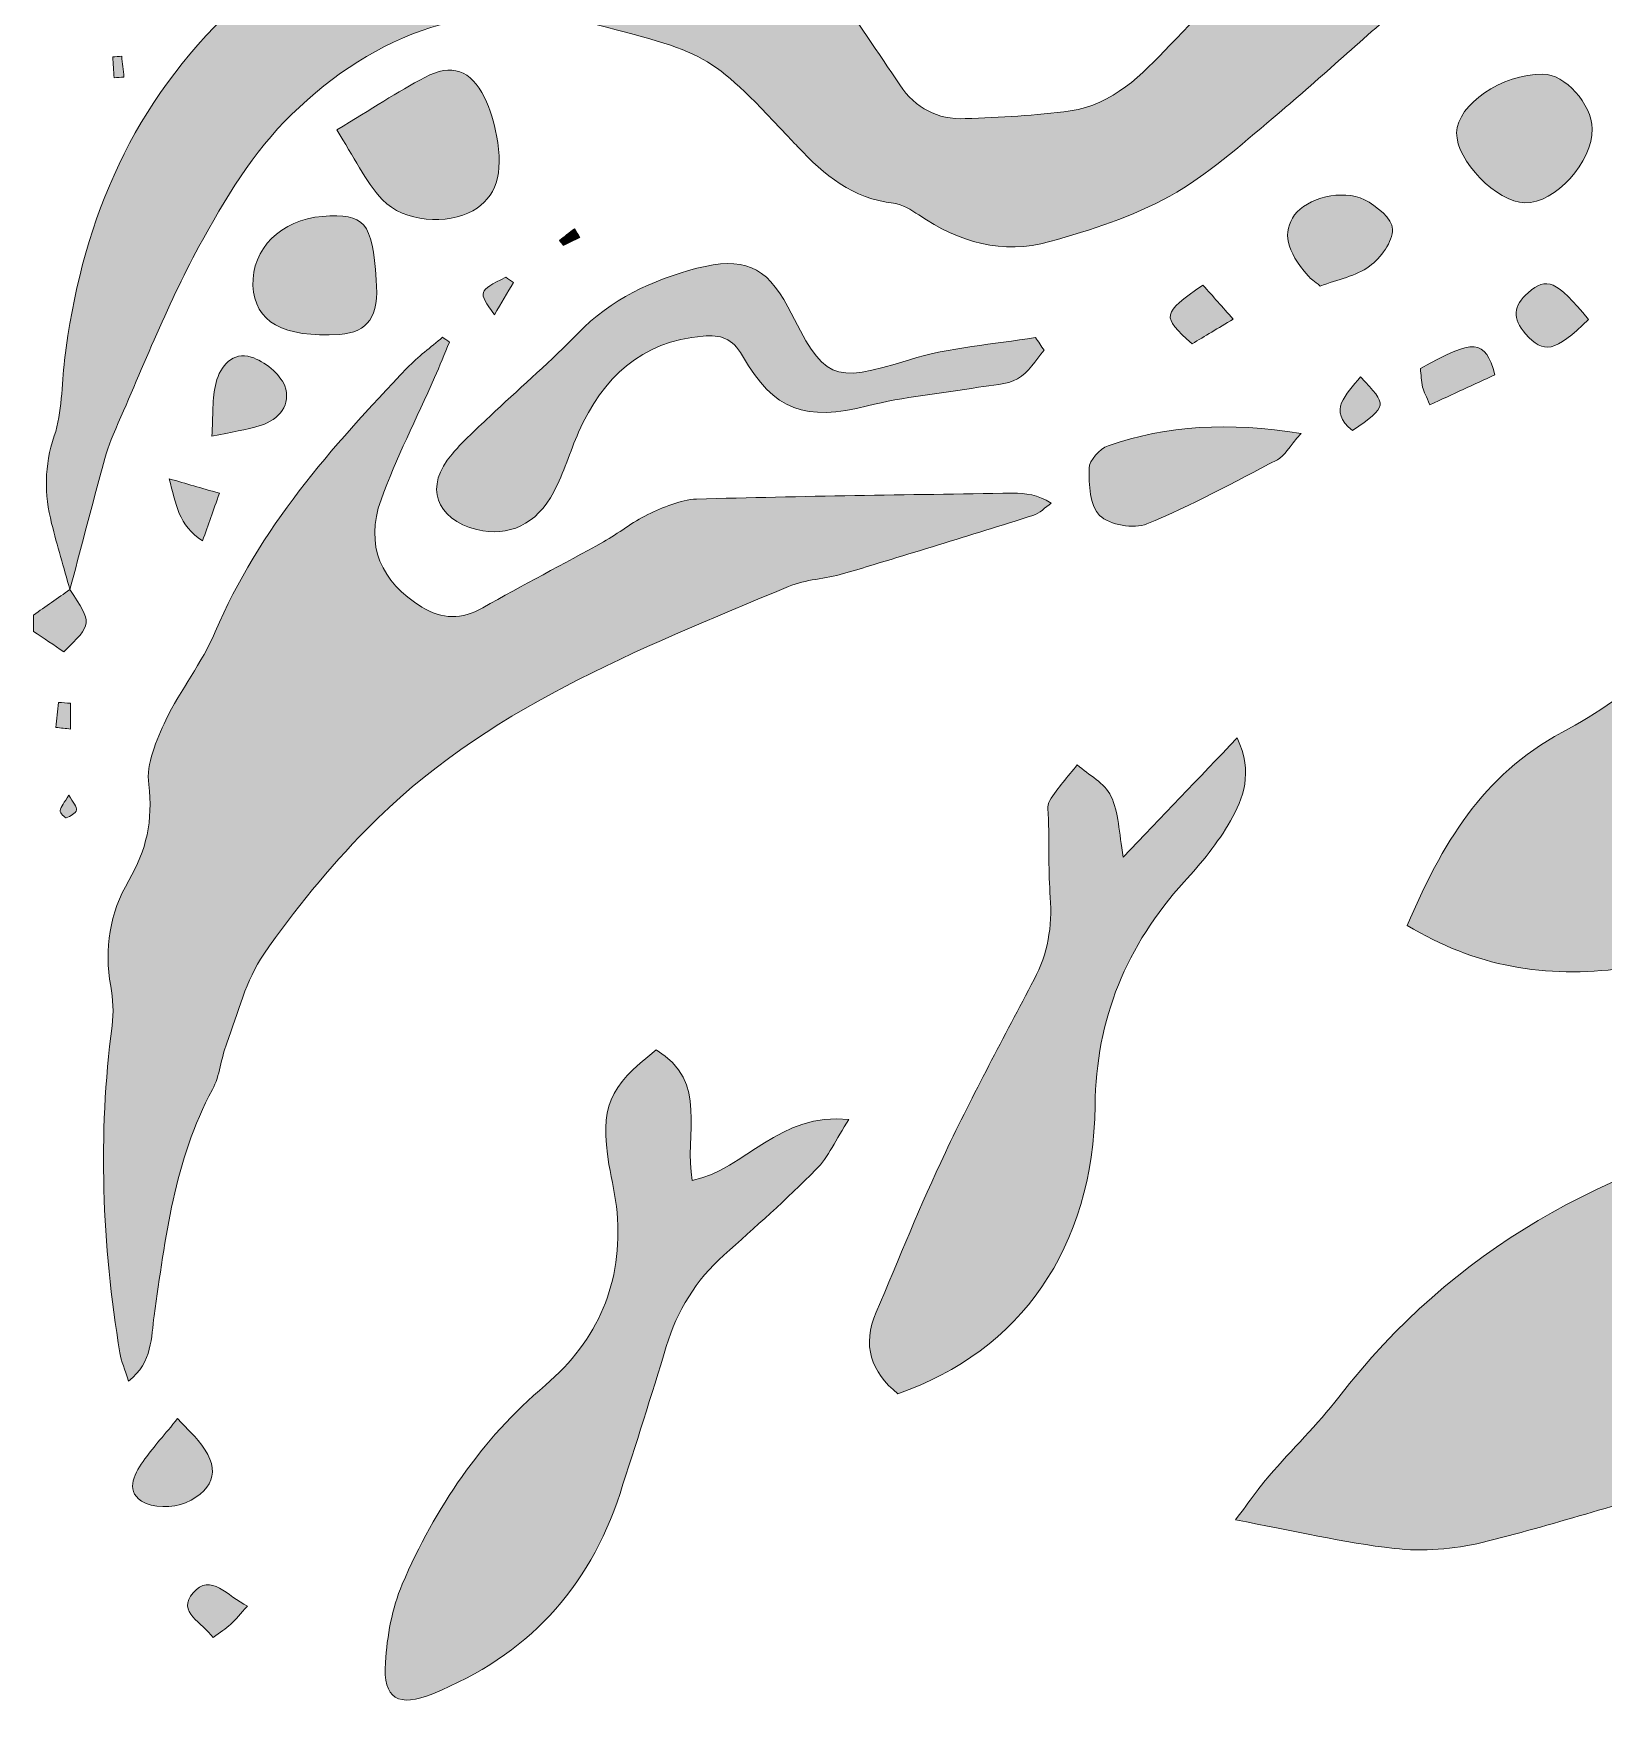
# Model space of a CAD drawing. Header units: centimetres. Extents: x -3.3 to 24.3, y 7.4 to 22.3.
# Drawn here: x -3.299 to -0.027, y 9.611 to 13.099 of the extents above; entities that cross this region are included whole.
import ezdxf

# ---------------------------------------------------------------- set-up
doc = ezdxf.new("R2010")
doc.units = ezdxf.units.CM
doc.header["$MEASUREMENT"] = 0
doc.layers.add('Layer 1', color=7, linetype='Continuous', lineweight=0)

# ---------------------------------------------------------------- blocks, each defined once
blk = doc.blocks.new('Block_0')
at = {"layer": 'Layer 1', "true_color": 0x000000, "transparency": 33554687}
h = blk.add_hatch(color=18, dxfattribs=at)
h.dxf.hatch_style = 2
edge = h.paths.add_edge_path()
edge.add_spline(control_points=[(-3.2234, 11.9406), (-3.2361, 11.9865), (-3.2496, 12.0322), (-3.2613, 12.0784), (-3.2766, 12.1395), (-3.2769, 12.1985), (-3.2558, 12.2608), (-3.2391, 12.3102), (-3.2407, 12.3659), (-3.2343, 12.4188), (-3.2013, 12.6927), (-3.1029, 12.9355), (-2.9028, 13.1326), (-2.8327, 13.2017), (-2.7684, 13.2769), (-2.7026, 13.3503), (-2.6356, 13.4251), (-2.5581, 13.4831), (-2.4624, 13.5176), (-2.4328, 13.5283), (-2.4082, 13.5536), (-2.3822, 13.5734), (-2.3465, 13.6003), (-2.3147, 13.6339), (-2.2759, 13.6547), (-2.1915, 13.7), (-2.1038, 13.739), (-2.0174, 13.7804), (-1.9167, 13.8287), (-1.8238, 13.8887), (-1.7668, 13.9873), (-1.7396, 14.0345), (-1.7264, 14.0901), (-1.7086, 14.1425), (-1.6879, 14.2035), (-1.6769, 14.2693), (-1.6478, 14.3258), (-1.5583, 14.5002), (-1.5053, 14.6808), (-1.5231, 14.8786), (-1.525, 14.8995), (-1.518, 14.9211), (-1.5133, 14.9563), (-1.4908, 14.9362), (-1.4724, 14.9272), (-1.4658, 14.9127), (-1.4319, 14.8385), (-1.3979, 14.7643), (-1.4004, 14.6792), (-1.4029, 14.5947), (-1.3962, 14.5096), (-1.403, 14.4256), (-1.4097, 14.3435), (-1.4267, 14.2641), (-1.5258, 14.2349), (-1.5736, 14.2208), (-1.587, 14.1727), (-1.5694, 14.1299), (-1.541, 14.0605), (-1.5607, 14.0033), (-1.5986, 13.9472), (-1.6337, 13.8951), (-1.6466, 13.8398), (-1.627, 13.7788), (-1.6113, 13.7302), (-1.6232, 13.6901), (-1.6477, 13.644), (-1.7277, 13.493), (-1.7214, 13.3408), (-1.629, 13.1952), (-1.5855, 13.1265), (-1.5386, 13.06), (-1.4934, 12.9922), (-1.4609, 12.9434), (-1.4145, 12.9197), (-1.3572, 12.922), (-1.284, 12.925), (-1.2104, 12.9278), (-1.1381, 12.9383), (-1.0493, 12.9512), (-0.9898, 13.0126), (-0.9305, 13.0748), (-0.8589, 13.1498), (-0.7865, 13.2254), (-0.7062, 13.2906), (-0.6674, 13.3221), (-0.6104, 13.3325), (-0.5604, 13.3485), (-0.5285, 13.3586), (-0.4923, 13.3563), (-0.4614, 13.3682), (-0.3033, 13.4297), (-0.1447, 13.4177), (0.0111, 13.3668), (0.213, 13.3009), (0.4196, 13.2579), (0.6292, 13.2307), (0.6887, 13.2229), (0.7517, 13.2383), (0.8125, 13.2473), (0.8533, 13.2534), (0.8929, 13.267), (0.9363, 13.2692), (0.8907, 13.1925), (0.8197, 13.1558), (0.7361, 13.1568), (0.6294, 13.1581), (0.5229, 13.1734), (0.4162, 13.1799), (0.349, 13.1839), (0.2812, 13.1801), (0.2141, 13.1851), (0.1586, 13.1893), (0.1039, 13.2026), (0.0485, 13.2094), (-0.0065, 13.2161), (-0.0619, 13.2199), (-0.1172, 13.2246), (-0.1365, 13.2263), (-0.1573, 13.2226), (-0.1751, 13.2284), (-0.278, 13.2618), (-0.3643, 13.228), (-0.4413, 13.1628), (-0.5338, 13.0844), (-0.6224, 13.0014), (-0.7153, 12.9236), (-0.7843, 12.8657), (-0.8526, 12.8039), (-0.9305, 12.7606), (-1.0078, 12.7176), (-1.0952, 12.69), (-1.181, 12.6657), (-1.2787, 12.638), (-1.3704, 12.6644), (-1.4538, 12.7212), (-1.4697, 12.732), (-1.4883, 12.7432), (-1.5067, 12.7455), (-1.591, 12.7558), (-1.6512, 12.8046), (-1.7061, 12.8634), (-1.708, 12.8655), (-1.71, 12.8674), (-1.712, 12.8695), (-1.8866, 13.0548), (-1.8861, 13.0568), (-2.1269, 13.1179), (-2.3742, 13.1806), (-2.5864, 13.1011), (-2.7615, 12.9304), (-2.8405, 12.8535), (-2.9012, 12.7535), (-2.9543, 12.6553), (-3.0225, 12.5293), (-3.0751, 12.3948), (-3.1332, 12.2634), (-3.1446, 12.2378), (-3.1515, 12.2101), (-3.1588, 12.183), (-3.1807, 12.1023), (-3.2018, 12.0215), (-3.2232, 11.9407), (-3.2232, 11.9407), (-3.2234, 11.9406), (-3.2234, 11.9406)], knot_values=[0, 0, 0, 0, 1, 1, 1, 2, 2, 2, 3, 3, 3, 4, 4, 4, 5, 5, 5, 6, 6, 6, 7, 7, 7, 8, 8, 8, 9, 9, 9, 10, 10, 10, 11, 11, 11, 12, 12, 12, 13, 13, 13, 14, 14, 14, 15, 15, 15, 16, 16, 16, 17, 17, 17, 18, 18, 18, 19, 19, 19, 20, 20, 20, 21, 21, 21, 22, 22, 22, 23, 23, 23, 24, 24, 24, 25, 25, 25, 26, 26, 26, 27, 27, 27, 28, 28, 28, 29, 29, 29, 30, 30, 30, 31, 31, 31, 32, 32, 32, 33, 33, 33, 34, 34, 34, 35, 35, 35, 36, 36, 36, 37, 37, 37, 38, 38, 38, 39, 39, 39, 40, 40, 40, 41, 41, 41, 42, 42, 42, 43, 43, 43, 44, 44, 44, 45, 45, 45, 46, 46, 46, 47, 47, 47, 48, 48, 48, 49, 49, 49, 50, 50, 50, 51, 51, 51, 52, 52, 52, 53, 53, 53, 54, 54, 54, 55, 55, 55, 55], degree=3, periodic=0)
h = blk.add_hatch(color=18, dxfattribs=at)
h.dxf.hatch_style = 2
edge = h.paths.add_edge_path()
edge.add_spline(control_points=[(-3.1153, 13.0521), (-3.1137, 13.0376), (-3.1121, 13.0232), (-3.1105, 13.0087), (-3.1174, 13.0082), (-3.1243, 13.0077), (-3.1312, 13.0071), (-3.1321, 13.0217), (-3.1331, 13.0362), (-3.134, 13.0507), (-3.1278, 13.0512), (-3.1215, 13.0517), (-3.1153, 13.0521)], knot_values=[0, 0, 0, 0, 1, 1, 1, 2, 2, 2, 3, 3, 3, 4, 4, 4, 4], degree=3, periodic=0)
h = blk.add_hatch(color=18, dxfattribs=at)
h.dxf.hatch_style = 2
edge = h.paths.add_edge_path()
edge.add_spline(control_points=[(-2.6668, 12.8983), (-2.5941, 12.9422), (-2.5404, 12.9781), (-2.4836, 13.0079), (-2.4269, 13.0376), (-2.3877, 13.0234), (-2.3593, 12.9662), (-2.347, 12.9415), (-2.3389, 12.9138), (-2.3338, 12.8866), (-2.3187, 12.8066), (-2.3354, 12.7572), (-2.3832, 12.7301), (-2.4358, 12.7003), (-2.5272, 12.7056), (-2.5718, 12.753), (-2.6084, 12.7921), (-2.6318, 12.8434), (-2.6668, 12.8983)], knot_values=[0, 0, 0, 0, 1, 1, 1, 2, 2, 2, 3, 3, 3, 4, 4, 4, 5, 5, 5, 6, 6, 6, 6], degree=3, periodic=0)
h = blk.add_hatch(color=18, dxfattribs=at)
h.dxf.hatch_style = 2
edge = h.paths.add_edge_path()
edge.add_spline(control_points=[(-0.0503, 12.9008), (-0.049, 12.8317), (-0.1275, 12.7455), (-0.1908, 12.7465), (-0.2491, 12.7474), (-0.3342, 12.835), (-0.3328, 12.8925), (-0.3312, 12.952), (-0.2392, 13.0147), (-0.1531, 13.0149), (-0.1074, 13.015), (-0.0512, 12.9527), (-0.0503, 12.9008)], knot_values=[0, 0, 0, 0, 1, 1, 1, 2, 2, 2, 3, 3, 3, 4, 4, 4, 4], degree=3, periodic=0)
h = blk.add_hatch(color=18, dxfattribs=at)
h.dxf.hatch_style = 2
edge = h.paths.add_edge_path()
edge.add_spline(control_points=[(-0.6171, 12.5731), (-0.6299, 12.5836), (-0.6372, 12.5881), (-0.6425, 12.5943), (-0.6884, 12.6478), (-0.6964, 12.6847), (-0.6706, 12.7212), (-0.6461, 12.7557), (-0.5707, 12.7761), (-0.5249, 12.753), (-0.5, 12.7404), (-0.4664, 12.7129), (-0.4663, 12.6918), (-0.4661, 12.6655), (-0.4908, 12.6318), (-0.5144, 12.6143), (-0.5423, 12.5937), (-0.5806, 12.5869), (-0.6171, 12.5731)], knot_values=[0, 0, 0, 0, 1, 1, 1, 2, 2, 2, 3, 3, 3, 4, 4, 4, 5, 5, 5, 6, 6, 6, 6], degree=3, periodic=0)
h = blk.add_hatch(color=18, dxfattribs=at)
h.dxf.hatch_style = 2
edge = h.paths.add_edge_path()
edge.add_spline(control_points=[(-2.5846, 12.5861), (-2.579, 12.5094), (-2.6013, 12.4765), (-2.6613, 12.4725), (-2.7789, 12.4648), (-2.8385, 12.4984), (-2.8417, 12.5742), (-2.8449, 12.6501), (-2.783, 12.7117), (-2.697, 12.7182), (-2.6087, 12.7249), (-2.5932, 12.7067), (-2.5846, 12.5861)], knot_values=[0, 0, 0, 0, 1, 1, 1, 2, 2, 2, 3, 3, 3, 4, 4, 4, 4], degree=3, periodic=0)
h = blk.add_hatch(color=18, dxfattribs=at)
h.dxf.hatch_style = 2
edge = h.paths.add_edge_path()
edge.add_spline(control_points=[(-2.1604, 12.6744), (-2.1719, 12.6687), (-2.1833, 12.663), (-2.1948, 12.6574), (-2.1975, 12.661), (-2.2002, 12.6647), (-2.2028, 12.6683), (-2.1924, 12.6764), (-2.182, 12.6845), (-2.1716, 12.6926), (-2.1679, 12.6865), (-2.1641, 12.6805), (-2.1604, 12.6744)], knot_values=[0, 0, 0, 0, 1, 1, 1, 2, 2, 2, 3, 3, 3, 4, 4, 4, 4], degree=3, periodic=0)
h = blk.add_hatch(color=18, dxfattribs=at)
h.dxf.hatch_style = 2
edge = h.paths.add_edge_path()
edge.add_spline(control_points=[(-1.1926, 12.4393), (-1.2107, 12.4189), (-1.2254, 12.3923), (-1.2479, 12.3797), (-1.2711, 12.3668), (-1.3018, 12.3669), (-1.3293, 12.3623), (-1.4065, 12.3494), (-1.4851, 12.3424), (-1.5607, 12.3234), (-1.6886, 12.2911), (-1.7561, 12.3124), (-1.8213, 12.4277), (-1.8424, 12.465), (-1.8676, 12.4719), (-1.9034, 12.4689), (-2.033, 12.458), (-2.1125, 12.3818), (-2.1629, 12.2687), (-2.1811, 12.2277), (-2.1937, 12.1838), (-2.2146, 12.1443), (-2.2507, 12.076), (-2.309, 12.0496), (-2.375, 12.0658), (-2.4616, 12.087), (-2.4851, 12.156), (-2.4268, 12.2231), (-2.3992, 12.2549), (-2.3674, 12.2831), (-2.3367, 12.3121), (-2.2795, 12.3662), (-2.2194, 12.4176), (-2.1647, 12.4742), (-2.0954, 12.546), (-2.01, 12.5857), (-1.9163, 12.6101), (-1.8215, 12.6347), (-1.7716, 12.6155), (-1.7271, 12.5296), (-1.6494, 12.3796), (-1.6391, 12.3676), (-1.4735, 12.4195), (-1.3894, 12.4459), (-1.2986, 12.4512), (-1.2108, 12.466), (-1.2047, 12.4571), (-1.1986, 12.4482), (-1.1926, 12.4393)], knot_values=[0, 0, 0, 0, 1, 1, 1, 2, 2, 2, 3, 3, 3, 4, 4, 4, 5, 5, 5, 6, 6, 6, 7, 7, 7, 8, 8, 8, 9, 9, 9, 10, 10, 10, 11, 11, 11, 12, 12, 12, 13, 13, 13, 14, 14, 14, 15, 15, 15, 16, 16, 16, 16], degree=3, periodic=0)
h = blk.add_hatch(color=18, dxfattribs=at)
h.dxf.hatch_style = 2
edge = h.paths.add_edge_path()
edge.add_spline(control_points=[(-0.0577, 12.5034), (-0.1285, 12.435), (-0.1515, 12.4306), (-0.1893, 12.4737), (-0.2166, 12.5047), (-0.2151, 12.5322), (-0.1839, 12.5592), (-0.1446, 12.5931), (-0.1258, 12.5853), (-0.0577, 12.5034)], knot_values=[0, 0, 0, 0, 1, 1, 1, 2, 2, 2, 3, 3, 3, 3], degree=3, periodic=0)
h = blk.add_hatch(color=18, dxfattribs=at)
h.dxf.hatch_style = 2
edge = h.paths.add_edge_path()
edge.add_spline(control_points=[(-2.2988, 12.5803), (-2.3114, 12.559), (-2.3241, 12.5376), (-2.3385, 12.5133), (-2.3731, 12.5624), (-2.3731, 12.5624), (-2.3149, 12.5915), (-2.3095, 12.5878), (-2.3042, 12.584), (-2.2988, 12.5803)], knot_values=[0, 0, 0, 0, 1, 1, 1, 2, 2, 2, 3, 3, 3, 3], degree=3, periodic=0)
h = blk.add_hatch(color=18, dxfattribs=at)
h.dxf.hatch_style = 2
edge = h.paths.add_edge_path()
edge.add_spline(control_points=[(-0.8616, 12.5752), (-0.8399, 12.5507), (-0.8217, 12.5302), (-0.7986, 12.5041), (-0.83, 12.4853), (-0.8579, 12.4686), (-0.8844, 12.4528), (-0.9486, 12.5111), (-0.948, 12.5146), (-0.8616, 12.5752)], knot_values=[0, 0, 0, 0, 1, 1, 1, 2, 2, 2, 3, 3, 3, 3], degree=3, periodic=0)
h = blk.add_hatch(color=18, dxfattribs=at)
h.dxf.hatch_style = 2
edge = h.paths.add_edge_path()
edge.add_spline(control_points=[(-2.4323, 12.4563), (-2.4425, 12.4317), (-2.4524, 12.4069), (-2.4631, 12.3825), (-2.5006, 12.2975), (-2.543, 12.2144), (-2.5748, 12.1274), (-2.609, 12.0338), (-2.5746, 11.9558), (-2.4898, 11.9041), (-2.447, 11.878), (-2.4066, 11.8778), (-2.3626, 11.9027), (-2.2795, 11.9497), (-2.1946, 11.9936), (-2.1112, 12.04), (-2.0796, 12.0575), (-2.0513, 12.0816), (-2.0188, 12.0968), (-1.9867, 12.1118), (-1.9513, 12.128), (-1.9169, 12.1291), (-1.6974, 12.1356), (-1.4777, 12.1382), (-1.2581, 12.1415), (-1.2319, 12.1419), (-1.2058, 12.1382), (-1.1777, 12.1207), (-1.1904, 12.112), (-1.2018, 12.0995), (-1.2159, 12.0951), (-1.3472, 12.0538), (-1.4787, 12.0131), (-1.6106, 11.9738), (-1.6482, 11.9626), (-1.6898, 11.9622), (-1.7255, 11.9471), (-2.0397, 11.815), (-2.3601, 11.6918), (-2.6049, 11.441), (-2.6832, 11.3608), (-2.7554, 11.2731), (-2.8192, 11.1811), (-2.8565, 11.1272), (-2.8726, 11.0583), (-2.8964, 10.9954), (-2.9083, 10.9639), (-2.9106, 10.928), (-2.9262, 10.8989), (-3.0054, 10.7513), (-3.0244, 10.5891), (-3.0478, 10.4274), (-3.0542, 10.3828), (-3.0501, 10.3319), (-3.1009, 10.2912), (-3.1087, 10.3158), (-3.1162, 10.3325), (-3.1191, 10.35), (-3.1563, 10.5763), (-3.1652, 10.8034), (-3.1353, 11.0315), (-3.1318, 11.0586), (-3.1332, 11.0875), (-3.1381, 11.1145), (-3.1521, 11.1928), (-3.1404, 11.2662), (-3.1005, 11.3344), (-3.0639, 11.3968), (-3.0495, 11.4599), (-3.059, 11.5345), (-3.0644, 11.5772), (-3.0431, 11.6269), (-3.0233, 11.6685), (-2.9933, 11.7319), (-2.9476, 11.7881), (-2.9203, 11.8524), (-2.829, 12.0672), (-2.6781, 12.2374), (-2.52, 12.4028), (-2.4977, 12.4261), (-2.4711, 12.4454), (-2.4465, 12.4666), (-2.4417, 12.4631), (-2.437, 12.4597), (-2.4323, 12.4563)], knot_values=[0, 0, 0, 0, 1, 1, 1, 2, 2, 2, 3, 3, 3, 4, 4, 4, 5, 5, 5, 6, 6, 6, 7, 7, 7, 8, 8, 8, 9, 9, 9, 10, 10, 10, 11, 11, 11, 12, 12, 12, 13, 13, 13, 14, 14, 14, 15, 15, 15, 16, 16, 16, 17, 17, 17, 18, 18, 18, 19, 19, 19, 20, 20, 20, 21, 21, 21, 22, 22, 22, 23, 23, 23, 24, 24, 24, 25, 25, 25, 26, 26, 26, 27, 27, 27, 28, 28, 28, 28], degree=3, periodic=0)
h = blk.add_hatch(color=18, dxfattribs=at)
h.dxf.hatch_style = 2
edge = h.paths.add_edge_path()
edge.add_spline(control_points=[(-0.3885, 12.3256), (-0.3959, 12.3429), (-0.4014, 12.3523), (-0.4037, 12.3624), (-0.4067, 12.3755), (-0.407, 12.3891), (-0.4083, 12.4011), (-0.2965, 12.4641), (-0.2736, 12.4628), (-0.253, 12.3883), (-0.2964, 12.3682), (-0.3407, 12.3477), (-0.3885, 12.3256)], knot_values=[0, 0, 0, 0, 1, 1, 1, 2, 2, 2, 3, 3, 3, 4, 4, 4, 4], degree=3, periodic=0)
h = blk.add_hatch(color=18, dxfattribs=at)
h.dxf.hatch_style = 2
edge = h.paths.add_edge_path()
edge.add_spline(control_points=[(-2.9275, 12.2601), (-2.9246, 12.3025), (-2.9271, 12.3387), (-2.9185, 12.3721), (-2.9098, 12.4059), (-2.8837, 12.4377), (-2.8454, 12.4251), (-2.8178, 12.416), (-2.7854, 12.3908), (-2.7756, 12.365), (-2.7611, 12.327), (-2.7864, 12.2946), (-2.8266, 12.2823), (-2.8557, 12.2734), (-2.8862, 12.269), (-2.9275, 12.2601)], knot_values=[0, 0, 0, 0, 1, 1, 1, 2, 2, 2, 3, 3, 3, 4, 4, 4, 5, 5, 5, 5], degree=3, periodic=0)
h = blk.add_hatch(color=18, dxfattribs=at)
h.dxf.hatch_style = 2
edge = h.paths.add_edge_path()
edge.add_spline(control_points=[(-0.5335, 12.384), (-0.4761, 12.3237), (-0.4761, 12.3237), (-0.5499, 12.2718), (-0.6028, 12.315), (-0.5628, 12.3454), (-0.5335, 12.384)], knot_values=[0, 0, 0, 0, 1, 1, 1, 2, 2, 2, 2], degree=3, periodic=0)
h = blk.add_hatch(color=18, dxfattribs=at)
h.dxf.hatch_style = 2
edge = h.paths.add_edge_path()
edge.add_spline(control_points=[(1.2159, 12.3404), (1.2688, 12.3293), (1.3173, 12.3192), (1.3703, 12.3081), (1.3549, 12.2067), (1.3407, 12.1129), (1.3258, 12.015), (1.3975, 11.979), (1.4714, 11.9551), (1.5506, 11.951), (1.6126, 11.9478), (1.6478, 11.9118), (1.6711, 11.8599), (1.6926, 11.8118), (1.6795, 11.7787), (1.6275, 11.776), (1.5527, 11.7723), (1.4768, 11.7772), (1.4023, 11.7865), (1.3614, 11.7915), (1.3229, 11.8142), (1.2826, 11.8267), (1.1846, 11.8571), (1.1429, 11.8414), (1.0755, 11.7632), (0.9892, 11.6633), (0.9031, 11.5626), (0.81, 11.4691), (0.6698, 11.3283), (0.5048, 11.2312), (0.3028, 11.2041), (0.2054, 11.1911), (0.1096, 11.1652), (0.0122, 11.1515), (-0.1454, 11.1294), (-0.2949, 11.1552), (-0.4357, 11.2407), (-0.3648, 11.4079), (-0.2787, 11.5549), (-0.1137, 11.6426), (-0.0394, 11.682), (0.0288, 11.7333), (0.0994, 11.7796), (0.2854, 11.9019), (0.4915, 11.9618), (0.7122, 11.9723), (0.8021, 11.9766), (0.8925, 11.9724), (0.9826, 11.974), (1.0916, 11.9759), (1.1212, 11.9996), (1.1488, 12.1041), (1.1668, 12.172), (1.1834, 12.2404), (1.201, 12.3084), (1.203, 12.3163), (1.2079, 12.3234), (1.2159, 12.3404)], knot_values=[0, 0, 0, 0, 1, 1, 1, 2, 2, 2, 3, 3, 3, 4, 4, 4, 5, 5, 5, 6, 6, 6, 7, 7, 7, 8, 8, 8, 9, 9, 9, 10, 10, 10, 11, 11, 11, 12, 12, 12, 13, 13, 13, 14, 14, 14, 15, 15, 15, 16, 16, 16, 17, 17, 17, 18, 18, 18, 19, 19, 19, 19], degree=3, periodic=0)
h = blk.add_hatch(color=18, dxfattribs=at)
h.dxf.hatch_style = 2
edge = h.paths.add_edge_path()
edge.add_spline(control_points=[(-0.6569, 12.2662), (-0.6825, 12.2372), (-0.6918, 12.219), (-0.7065, 12.2113), (-0.7961, 12.1645), (-0.8852, 12.1159), (-0.9784, 12.0775), (-1.0056, 12.0662), (-1.0563, 12.0751), (-1.0769, 12.0949), (-1.0975, 12.1148), (-1.0994, 12.1599), (-1.0988, 12.1937), (-1.0986, 12.2098), (-1.0766, 12.2341), (-1.0594, 12.2401), (-0.9358, 12.2828), (-0.8089, 12.29), (-0.6569, 12.2662)], knot_values=[0, 0, 0, 0, 1, 1, 1, 2, 2, 2, 3, 3, 3, 4, 4, 4, 5, 5, 5, 6, 6, 6, 6], degree=3, periodic=0)
h = blk.add_hatch(color=18, dxfattribs=at)
h.dxf.hatch_style = 2
edge = h.paths.add_edge_path()
edge.add_spline(control_points=[(-2.9115, 12.1413), (-2.9247, 12.1043), (-2.9346, 12.0764), (-2.9467, 12.0424), (-2.9974, 12.0741), (-3.0021, 12.1193), (-3.0163, 12.1715), (-2.9792, 12.1608), (-2.9511, 12.1527), (-2.9115, 12.1413)], knot_values=[0, 0, 0, 0, 1, 1, 1, 2, 2, 2, 3, 3, 3, 3], degree=3, periodic=0)
h = blk.add_hatch(color=18, dxfattribs=at)
h.dxf.hatch_style = 2
edge = h.paths.add_edge_path()
edge.add_spline(control_points=[(-3.2992, 11.8875), (-3.2739, 11.9052), (-3.2487, 11.9229), (-3.2234, 11.9406), (-3.2234, 11.9406), (-3.2232, 11.9407), (-3.2232, 11.9407), (-3.1764, 11.8695), (-3.1764, 11.8695), (-3.2356, 11.8107), (-3.2563, 11.8246), (-3.2777, 11.8391), (-3.2992, 11.8536), (-3.2992, 11.8649), (-3.2992, 11.8762), (-3.2992, 11.8875)], knot_values=[0, 0, 0, 0, 1, 1, 1, 2, 2, 2, 3, 3, 3, 4, 4, 4, 5, 5, 5, 5], degree=3, periodic=0)
h = blk.add_hatch(color=18, dxfattribs=at)
h.dxf.hatch_style = 2
edge = h.paths.add_edge_path()
edge.add_spline(control_points=[(-3.2218, 11.7037), (-3.2218, 11.6858), (-3.2218, 11.668), (-3.2218, 11.6501), (-3.232, 11.6512), (-3.2423, 11.6523), (-3.2525, 11.6534), (-3.2506, 11.6708), (-3.2487, 11.6881), (-3.2468, 11.7054), (-3.2384, 11.7049), (-3.2301, 11.7043), (-3.2218, 11.7037)], knot_values=[0, 0, 0, 0, 1, 1, 1, 2, 2, 2, 3, 3, 3, 4, 4, 4, 4], degree=3, periodic=0)
h = blk.add_hatch(color=18, dxfattribs=at)
h.dxf.hatch_style = 2
edge = h.paths.add_edge_path()
edge.add_spline(control_points=[(-1.0277, 11.3833), (-0.9459, 11.4688), (-0.8717, 11.5464), (-0.7902, 11.6317), (-0.7562, 11.558), (-0.7779, 11.5054), (-0.8042, 11.4587), (-0.8302, 11.4127), (-0.8652, 11.3709), (-0.9009, 11.3315), (-1.0211, 11.1987), (-1.0843, 11.047), (-1.0865, 10.865), (-1.09, 10.5696), (-1.242, 10.3535), (-1.4976, 10.2649), (-1.5534, 10.3103), (-1.5726, 10.3658), (-1.5427, 10.4352), (-1.4949, 10.5461), (-1.4504, 10.6586), (-1.3985, 10.7676), (-1.3404, 10.8894), (-1.2766, 11.0086), (-1.2135, 11.128), (-1.1848, 11.1823), (-1.1757, 11.2385), (-1.1798, 11.2991), (-1.1835, 11.3524), (-1.1826, 11.406), (-1.1834, 11.4595), (-1.1836, 11.4735), (-1.1875, 11.4907), (-1.181, 11.5011), (-1.1645, 11.5275), (-1.1431, 11.5509), (-1.1237, 11.5755), (-1.0995, 11.5542), (-1.0663, 11.5371), (-1.0533, 11.5103), (-1.0369, 11.4766), (-1.0371, 11.4349), (-1.0277, 11.3833)], knot_values=[0, 0, 0, 0, 1, 1, 1, 2, 2, 2, 3, 3, 3, 4, 4, 4, 5, 5, 5, 6, 6, 6, 7, 7, 7, 8, 8, 8, 9, 9, 9, 10, 10, 10, 11, 11, 11, 12, 12, 12, 13, 13, 13, 14, 14, 14, 14], degree=3, periodic=0)
h = blk.add_hatch(color=18, dxfattribs=at)
h.dxf.hatch_style = 2
edge = h.paths.add_edge_path()
edge.add_spline(control_points=[(-3.2253, 11.5122), (-3.217, 11.4971), (-3.2078, 11.4879), (-3.2094, 11.4815), (-3.2113, 11.4743), (-3.2223, 11.4682), (-3.2307, 11.4649), (-3.233, 11.464), (-3.2446, 11.4757), (-3.2438, 11.4801), (-3.2421, 11.4888), (-3.2348, 11.4965), (-3.2253, 11.5122)], knot_values=[0, 0, 0, 0, 1, 1, 1, 2, 2, 2, 3, 3, 3, 4, 4, 4, 4], degree=3, periodic=0)
h = blk.add_hatch(color=18, dxfattribs=at)
h.dxf.hatch_style = 2
edge = h.paths.add_edge_path()
edge.add_spline(control_points=[(1.1984, 11.1482), (1.2521, 11.0133), (1.1531, 10.9212), (1.1098, 10.8036), (1.1868, 10.7872), (1.2625, 10.7706), (1.3383, 10.755), (1.3741, 10.7476), (1.4119, 10.7461), (1.4457, 10.7336), (1.4654, 10.7263), (1.4855, 10.7047), (1.4923, 10.6851), (1.4955, 10.6756), (1.4713, 10.6497), (1.4544, 10.6415), (1.3857, 10.608), (1.312, 10.6129), (1.2388, 10.6225), (1.1857, 10.6295), (1.1326, 10.6368), (1.0802, 10.6473), (1.0097, 10.6614), (0.9523, 10.6406), (0.9047, 10.5891), (0.8703, 10.5518), (0.8371, 10.5135), (0.8033, 10.4756), (0.6263, 10.2767), (0.4124, 10.1388), (0.1518, 10.0739), (0.0071, 10.0378), (-0.1348, 9.9904), (-0.2797, 9.9551), (-0.3387, 9.9407), (-0.4033, 9.9357), (-0.4634, 9.9426), (-0.5681, 9.9546), (-0.6713, 9.9792), (-0.7937, 10.002), (-0.7624, 10.0433), (-0.7445, 10.0698), (-0.7237, 10.0938), (-0.6759, 10.149), (-0.6232, 10.2003), (-0.5786, 10.2579), (-0.3396, 10.5667), (-0.0214, 10.7418), (0.3558, 10.8224), (0.5509, 10.8641), (0.7412, 10.8696), (0.9284, 10.7741), (1.0265, 10.8934), (1.0721, 11.0484), (1.1984, 11.1482)], knot_values=[0, 0, 0, 0, 1, 1, 1, 2, 2, 2, 3, 3, 3, 4, 4, 4, 5, 5, 5, 6, 6, 6, 7, 7, 7, 8, 8, 8, 9, 9, 9, 10, 10, 10, 11, 11, 11, 12, 12, 12, 13, 13, 13, 14, 14, 14, 15, 15, 15, 16, 16, 16, 17, 17, 17, 18, 18, 18, 18], degree=3, periodic=0)
h = blk.add_hatch(color=18, dxfattribs=at)
h.dxf.hatch_style = 2
edge = h.paths.add_edge_path()
edge.add_spline(control_points=[(-2.0012, 10.9814), (-1.8905, 10.9161), (-1.9439, 10.8047), (-1.9261, 10.7092), (-1.8155, 10.7327), (-1.7437, 10.8526), (-1.5994, 10.8365), (-1.6269, 10.7938), (-1.6425, 10.758), (-1.6682, 10.7321), (-1.7296, 10.6701), (-1.795, 10.6119), (-1.8601, 10.5537), (-1.9186, 10.5015), (-1.9574, 10.438), (-1.9801, 10.3634), (-2.0113, 10.2611), (-2.0436, 10.1591), (-2.0766, 10.0573), (-2.1415, 9.8574), (-2.2717, 9.7186), (-2.4671, 9.6399), (-2.5385, 9.6111), (-2.5709, 9.6279), (-2.5657, 9.7051), (-2.5619, 9.7602), (-2.5521, 9.8179), (-2.5305, 9.8681), (-2.4618, 10.0276), (-2.3665, 10.1688), (-2.2322, 10.2828), (-2.1224, 10.376), (-2.0703, 10.4974), (-2.0827, 10.6428), (-2.0856, 10.6764), (-2.0942, 10.7094), (-2.0996, 10.7427), (-2.1187, 10.8613), (-2.1011, 10.9038), (-2.0012, 10.9814)], knot_values=[0, 0, 0, 0, 1, 1, 1, 2, 2, 2, 3, 3, 3, 4, 4, 4, 5, 5, 5, 6, 6, 6, 7, 7, 7, 8, 8, 8, 9, 9, 9, 10, 10, 10, 11, 11, 11, 12, 12, 12, 13, 13, 13, 13], degree=3, periodic=0)
h = blk.add_hatch(color=18, dxfattribs=at)
h.dxf.hatch_style = 2
edge = h.paths.add_edge_path()
edge.add_spline(control_points=[(-2.9987, 10.2131), (-2.9749, 10.1877), (-2.965, 10.1781), (-2.9561, 10.1676), (-2.91, 10.1133), (-2.9163, 10.0674), (-2.9825, 10.0376), (-3.0081, 10.026), (-3.0516, 10.0267), (-3.0739, 10.0414), (-3.1098, 10.0651), (-3.0869, 10.1014), (-3.0669, 10.129), (-3.0475, 10.1558), (-3.0253, 10.1806), (-2.9987, 10.2131)], knot_values=[0, 0, 0, 0, 1, 1, 1, 2, 2, 2, 3, 3, 3, 4, 4, 4, 5, 5, 5, 5], degree=3, periodic=0)
h = blk.add_hatch(color=18, dxfattribs=at)
h.dxf.hatch_style = 2
edge = h.paths.add_edge_path()
edge.add_spline(control_points=[(-2.9247, 9.7571), (-2.9467, 9.788), (-3.0015, 9.8099), (-2.9665, 9.8502), (-2.9297, 9.8927), (-2.895, 9.8425), (-2.8531, 9.8225), (-2.8677, 9.8065), (-2.8773, 9.7945), (-2.8884, 9.7843), (-2.8982, 9.7753), (-2.9098, 9.7681), (-2.9247, 9.7571)], knot_values=[0, 0, 0, 0, 1, 1, 1, 2, 2, 2, 3, 3, 3, 4, 4, 4, 4], degree=3, periodic=0)
at = {"layer": 'Layer 1'}
for points, knots in [([(-3.2234, 11.9406), (-3.2361, 11.9865), (-3.2496, 12.0322), (-3.2613, 12.0784), (-3.2766, 12.1395), (-3.2769, 12.1985), (-3.2558, 12.2608), (-3.2391, 12.3102), (-3.2407, 12.3659), (-3.2343, 12.4188), (-3.2013, 12.6927), (-3.1029, 12.9355), (-2.9028, 13.1326), (-2.8327, 13.2017), (-2.7684, 13.2769), (-2.7026, 13.3503), (-2.6356, 13.4251), (-2.5581, 13.4831), (-2.4624, 13.5176), (-2.4328, 13.5283), (-2.4082, 13.5536), (-2.3822, 13.5734), (-2.3465, 13.6003), (-2.3147, 13.6339), (-2.2759, 13.6547), (-2.1915, 13.7), (-2.1038, 13.739), (-2.0174, 13.7804), (-1.9167, 13.8287), (-1.8238, 13.8887), (-1.7668, 13.9873), (-1.7396, 14.0345), (-1.7264, 14.0901), (-1.7086, 14.1425), (-1.6879, 14.2035), (-1.6769, 14.2693), (-1.6478, 14.3258), (-1.5583, 14.5002), (-1.5053, 14.6808), (-1.5231, 14.8786), (-1.525, 14.8995), (-1.518, 14.9211), (-1.5133, 14.9563), (-1.4908, 14.9362), (-1.4724, 14.9272), (-1.4658, 14.9127), (-1.4319, 14.8385), (-1.3979, 14.7643), (-1.4004, 14.6792), (-1.4029, 14.5947), (-1.3962, 14.5096), (-1.403, 14.4256), (-1.4097, 14.3435), (-1.4267, 14.2641), (-1.5258, 14.2349), (-1.5736, 14.2208), (-1.587, 14.1727), (-1.5694, 14.1299), (-1.541, 14.0605), (-1.5607, 14.0033), (-1.5986, 13.9472), (-1.6337, 13.8951), (-1.6466, 13.8398), (-1.627, 13.7788), (-1.6113, 13.7302), (-1.6232, 13.6901), (-1.6477, 13.644), (-1.7277, 13.493), (-1.7214, 13.3408), (-1.629, 13.1952), (-1.5855, 13.1265), (-1.5386, 13.06), (-1.4934, 12.9922), (-1.4609, 12.9434), (-1.4145, 12.9197), (-1.3572, 12.922), (-1.284, 12.925), (-1.2104, 12.9278), (-1.1381, 12.9383), (-1.0493, 12.9512), (-0.9898, 13.0126), (-0.9305, 13.0748), (-0.8589, 13.1498), (-0.7865, 13.2254), (-0.7062, 13.2906), (-0.6674, 13.3221), (-0.6104, 13.3325), (-0.5604, 13.3485), (-0.5285, 13.3586), (-0.4923, 13.3563), (-0.4614, 13.3682), (-0.3033, 13.4297), (-0.1447, 13.4177), (0.0111, 13.3668), (0.213, 13.3009), (0.4196, 13.2579), (0.6292, 13.2307), (0.6887, 13.2229), (0.7517, 13.2383), (0.8125, 13.2473), (0.8533, 13.2534), (0.8929, 13.267), (0.9363, 13.2692), (0.8907, 13.1925), (0.8197, 13.1558), (0.7361, 13.1568), (0.6294, 13.1581), (0.5229, 13.1734), (0.4162, 13.1799), (0.349, 13.1839), (0.2812, 13.1801), (0.2141, 13.1851), (0.1586, 13.1893), (0.1039, 13.2026), (0.0485, 13.2094), (-0.0065, 13.2161), (-0.0619, 13.2199), (-0.1172, 13.2246), (-0.1365, 13.2263), (-0.1573, 13.2226), (-0.1751, 13.2284), (-0.278, 13.2618), (-0.3643, 13.228), (-0.4413, 13.1628), (-0.5338, 13.0844), (-0.6224, 13.0014), (-0.7153, 12.9236), (-0.7843, 12.8657), (-0.8526, 12.8039), (-0.9305, 12.7606), (-1.0078, 12.7176), (-1.0952, 12.69), (-1.181, 12.6657), (-1.2787, 12.638), (-1.3704, 12.6644), (-1.4538, 12.7212), (-1.4697, 12.732), (-1.4883, 12.7432), (-1.5067, 12.7455), (-1.591, 12.7558), (-1.6512, 12.8046), (-1.7061, 12.8634), (-1.708, 12.8655), (-1.71, 12.8674), (-1.712, 12.8695), (-1.8866, 13.0548), (-1.8861, 13.0568), (-2.1269, 13.1179), (-2.3742, 13.1806), (-2.5864, 13.1011), (-2.7615, 12.9304), (-2.8405, 12.8535), (-2.9012, 12.7535), (-2.9543, 12.6553), (-3.0225, 12.5293), (-3.0751, 12.3948), (-3.1332, 12.2634), (-3.1446, 12.2378), (-3.1515, 12.2101), (-3.1588, 12.183), (-3.1807, 12.1023), (-3.2018, 12.0215), (-3.2232, 11.9407), (-3.2232, 11.9407), (-3.2234, 11.9406), (-3.2234, 11.9406)], [0, 0, 0, 0, 1, 1, 1, 2, 2, 2, 3, 3, 3, 4, 4, 4, 5, 5, 5, 6, 6, 6, 7, 7, 7, 8, 8, 8, 9, 9, 9, 10, 10, 10, 11, 11, 11, 12, 12, 12, 13, 13, 13, 14, 14, 14, 15, 15, 15, 16, 16, 16, 17, 17, 17, 18, 18, 18, 19, 19, 19, 20, 20, 20, 21, 21, 21, 22, 22, 22, 23, 23, 23, 24, 24, 24, 25, 25, 25, 26, 26, 26, 27, 27, 27, 28, 28, 28, 29, 29, 29, 30, 30, 30, 31, 31, 31, 32, 32, 32, 33, 33, 33, 34, 34, 34, 35, 35, 35, 36, 36, 36, 37, 37, 37, 38, 38, 38, 39, 39, 39, 40, 40, 40, 41, 41, 41, 42, 42, 42, 43, 43, 43, 44, 44, 44, 45, 45, 45, 46, 46, 46, 47, 47, 47, 48, 48, 48, 49, 49, 49, 50, 50, 50, 51, 51, 51, 52, 52, 52, 53, 53, 53, 54, 54, 54, 55, 55, 55, 55]), ([(-3.1153, 13.0521), (-3.1137, 13.0376), (-3.1121, 13.0232), (-3.1105, 13.0087), (-3.1174, 13.0082), (-3.1243, 13.0077), (-3.1312, 13.0071), (-3.1321, 13.0217), (-3.1331, 13.0362), (-3.134, 13.0507), (-3.1278, 13.0512), (-3.1215, 13.0517), (-3.1153, 13.0521)], [0, 0, 0, 0, 1, 1, 1, 2, 2, 2, 3, 3, 3, 4, 4, 4, 4]), ([(-2.6668, 12.8983), (-2.5941, 12.9422), (-2.5404, 12.9781), (-2.4836, 13.0079), (-2.4269, 13.0376), (-2.3877, 13.0234), (-2.3593, 12.9662), (-2.347, 12.9415), (-2.3389, 12.9138), (-2.3338, 12.8866), (-2.3187, 12.8066), (-2.3354, 12.7572), (-2.3832, 12.7301), (-2.4358, 12.7003), (-2.5272, 12.7056), (-2.5718, 12.753), (-2.6084, 12.7921), (-2.6318, 12.8434), (-2.6668, 12.8983)], [0, 0, 0, 0, 1, 1, 1, 2, 2, 2, 3, 3, 3, 4, 4, 4, 5, 5, 5, 6, 6, 6, 6]), ([(-0.0503, 12.9008), (-0.049, 12.8317), (-0.1275, 12.7455), (-0.1908, 12.7465), (-0.2491, 12.7474), (-0.3342, 12.835), (-0.3328, 12.8925), (-0.3312, 12.952), (-0.2392, 13.0147), (-0.1531, 13.0149), (-0.1074, 13.015), (-0.0512, 12.9527), (-0.0503, 12.9008)], [0, 0, 0, 0, 1, 1, 1, 2, 2, 2, 3, 3, 3, 4, 4, 4, 4]), ([(-0.6171, 12.5731), (-0.6299, 12.5836), (-0.6372, 12.5881), (-0.6425, 12.5943), (-0.6884, 12.6478), (-0.6964, 12.6847), (-0.6706, 12.7212), (-0.6461, 12.7557), (-0.5707, 12.7761), (-0.5249, 12.753), (-0.5, 12.7404), (-0.4664, 12.7129), (-0.4663, 12.6918), (-0.4661, 12.6655), (-0.4908, 12.6318), (-0.5144, 12.6143), (-0.5423, 12.5937), (-0.5806, 12.5869), (-0.6171, 12.5731)], [0, 0, 0, 0, 1, 1, 1, 2, 2, 2, 3, 3, 3, 4, 4, 4, 5, 5, 5, 6, 6, 6, 6]), ([(-2.5846, 12.5861), (-2.579, 12.5094), (-2.6013, 12.4765), (-2.6613, 12.4725), (-2.7789, 12.4648), (-2.8385, 12.4984), (-2.8417, 12.5742), (-2.8449, 12.6501), (-2.783, 12.7117), (-2.697, 12.7182), (-2.6087, 12.7249), (-2.5932, 12.7067), (-2.5846, 12.5861)], [0, 0, 0, 0, 1, 1, 1, 2, 2, 2, 3, 3, 3, 4, 4, 4, 4]), ([(-2.1604, 12.6744), (-2.1719, 12.6687), (-2.1833, 12.663), (-2.1948, 12.6574), (-2.1975, 12.661), (-2.2002, 12.6647), (-2.2028, 12.6683), (-2.1924, 12.6764), (-2.182, 12.6845), (-2.1716, 12.6926), (-2.1679, 12.6865), (-2.1641, 12.6805), (-2.1604, 12.6744)], [0, 0, 0, 0, 1, 1, 1, 2, 2, 2, 3, 3, 3, 4, 4, 4, 4]), ([(-1.1926, 12.4393), (-1.2107, 12.4189), (-1.2254, 12.3923), (-1.2479, 12.3797), (-1.2711, 12.3668), (-1.3018, 12.3669), (-1.3293, 12.3623), (-1.4065, 12.3494), (-1.4851, 12.3424), (-1.5607, 12.3234), (-1.6886, 12.2911), (-1.7561, 12.3124), (-1.8213, 12.4277), (-1.8424, 12.465), (-1.8676, 12.4719), (-1.9034, 12.4689), (-2.033, 12.458), (-2.1125, 12.3818), (-2.1629, 12.2687), (-2.1811, 12.2277), (-2.1937, 12.1838), (-2.2146, 12.1443), (-2.2507, 12.076), (-2.309, 12.0496), (-2.375, 12.0658), (-2.4616, 12.087), (-2.4851, 12.156), (-2.4268, 12.2231), (-2.3992, 12.2549), (-2.3674, 12.2831), (-2.3367, 12.3121), (-2.2795, 12.3662), (-2.2194, 12.4176), (-2.1647, 12.4742), (-2.0954, 12.546), (-2.01, 12.5857), (-1.9163, 12.6101), (-1.8215, 12.6347), (-1.7716, 12.6155), (-1.7271, 12.5296), (-1.6494, 12.3796), (-1.6391, 12.3676), (-1.4735, 12.4195), (-1.3894, 12.4459), (-1.2986, 12.4512), (-1.2108, 12.466), (-1.2047, 12.4571), (-1.1986, 12.4482), (-1.1926, 12.4393)], [0, 0, 0, 0, 1, 1, 1, 2, 2, 2, 3, 3, 3, 4, 4, 4, 5, 5, 5, 6, 6, 6, 7, 7, 7, 8, 8, 8, 9, 9, 9, 10, 10, 10, 11, 11, 11, 12, 12, 12, 13, 13, 13, 14, 14, 14, 15, 15, 15, 16, 16, 16, 16]), ([(-0.0577, 12.5034), (-0.1285, 12.435), (-0.1515, 12.4306), (-0.1893, 12.4737), (-0.2166, 12.5047), (-0.2151, 12.5322), (-0.1839, 12.5592), (-0.1446, 12.5931), (-0.1258, 12.5853), (-0.0577, 12.5034)], [0, 0, 0, 0, 1, 1, 1, 2, 2, 2, 3, 3, 3, 3]), ([(-2.2988, 12.5803), (-2.3114, 12.559), (-2.3241, 12.5376), (-2.3385, 12.5133), (-2.3731, 12.5624), (-2.3731, 12.5624), (-2.3149, 12.5915), (-2.3095, 12.5878), (-2.3042, 12.584), (-2.2988, 12.5803)], [0, 0, 0, 0, 1, 1, 1, 2, 2, 2, 3, 3, 3, 3]), ([(-0.8616, 12.5752), (-0.8399, 12.5507), (-0.8217, 12.5302), (-0.7986, 12.5041), (-0.83, 12.4853), (-0.8579, 12.4686), (-0.8844, 12.4528), (-0.9486, 12.5111), (-0.948, 12.5146), (-0.8616, 12.5752)], [0, 0, 0, 0, 1, 1, 1, 2, 2, 2, 3, 3, 3, 3]), ([(-2.4323, 12.4563), (-2.4425, 12.4317), (-2.4524, 12.4069), (-2.4631, 12.3825), (-2.5006, 12.2975), (-2.543, 12.2144), (-2.5748, 12.1274), (-2.609, 12.0338), (-2.5746, 11.9558), (-2.4898, 11.9041), (-2.447, 11.878), (-2.4066, 11.8778), (-2.3626, 11.9027), (-2.2795, 11.9497), (-2.1946, 11.9936), (-2.1112, 12.04), (-2.0796, 12.0575), (-2.0513, 12.0816), (-2.0188, 12.0968), (-1.9867, 12.1118), (-1.9513, 12.128), (-1.9169, 12.1291), (-1.6974, 12.1356), (-1.4777, 12.1382), (-1.2581, 12.1415), (-1.2319, 12.1419), (-1.2058, 12.1382), (-1.1777, 12.1207), (-1.1904, 12.112), (-1.2018, 12.0995), (-1.2159, 12.0951), (-1.3472, 12.0538), (-1.4787, 12.0131), (-1.6106, 11.9738), (-1.6482, 11.9626), (-1.6898, 11.9622), (-1.7255, 11.9471), (-2.0397, 11.815), (-2.3601, 11.6918), (-2.6049, 11.441), (-2.6832, 11.3608), (-2.7554, 11.2731), (-2.8192, 11.1811), (-2.8565, 11.1272), (-2.8726, 11.0583), (-2.8964, 10.9954), (-2.9083, 10.9639), (-2.9106, 10.928), (-2.9262, 10.8989), (-3.0054, 10.7513), (-3.0244, 10.5891), (-3.0478, 10.4274), (-3.0542, 10.3828), (-3.0501, 10.3319), (-3.1009, 10.2912), (-3.1087, 10.3158), (-3.1162, 10.3325), (-3.1191, 10.35), (-3.1563, 10.5763), (-3.1652, 10.8034), (-3.1353, 11.0315), (-3.1318, 11.0586), (-3.1332, 11.0875), (-3.1381, 11.1145), (-3.1521, 11.1928), (-3.1404, 11.2662), (-3.1005, 11.3344), (-3.0639, 11.3968), (-3.0495, 11.4599), (-3.059, 11.5345), (-3.0644, 11.5772), (-3.0431, 11.6269), (-3.0233, 11.6685), (-2.9933, 11.7319), (-2.9476, 11.7881), (-2.9203, 11.8524), (-2.829, 12.0672), (-2.6781, 12.2374), (-2.52, 12.4028), (-2.4977, 12.4261), (-2.4711, 12.4454), (-2.4465, 12.4666), (-2.4417, 12.4631), (-2.437, 12.4597), (-2.4323, 12.4563)], [0, 0, 0, 0, 1, 1, 1, 2, 2, 2, 3, 3, 3, 4, 4, 4, 5, 5, 5, 6, 6, 6, 7, 7, 7, 8, 8, 8, 9, 9, 9, 10, 10, 10, 11, 11, 11, 12, 12, 12, 13, 13, 13, 14, 14, 14, 15, 15, 15, 16, 16, 16, 17, 17, 17, 18, 18, 18, 19, 19, 19, 20, 20, 20, 21, 21, 21, 22, 22, 22, 23, 23, 23, 24, 24, 24, 25, 25, 25, 26, 26, 26, 27, 27, 27, 28, 28, 28, 28]), ([(-0.3885, 12.3256), (-0.3959, 12.3429), (-0.4014, 12.3523), (-0.4037, 12.3624), (-0.4067, 12.3755), (-0.407, 12.3891), (-0.4083, 12.4011), (-0.2965, 12.4641), (-0.2736, 12.4628), (-0.253, 12.3883), (-0.2964, 12.3682), (-0.3407, 12.3477), (-0.3885, 12.3256)], [0, 0, 0, 0, 1, 1, 1, 2, 2, 2, 3, 3, 3, 4, 4, 4, 4]), ([(-2.9275, 12.2601), (-2.9246, 12.3025), (-2.9271, 12.3387), (-2.9185, 12.3721), (-2.9098, 12.4059), (-2.8837, 12.4377), (-2.8454, 12.4251), (-2.8178, 12.416), (-2.7854, 12.3908), (-2.7756, 12.365), (-2.7611, 12.327), (-2.7864, 12.2946), (-2.8266, 12.2823), (-2.8557, 12.2734), (-2.8862, 12.269), (-2.9275, 12.2601)], [0, 0, 0, 0, 1, 1, 1, 2, 2, 2, 3, 3, 3, 4, 4, 4, 5, 5, 5, 5]), ([(-0.5335, 12.384), (-0.4761, 12.3237), (-0.4761, 12.3237), (-0.5499, 12.2718), (-0.6028, 12.315), (-0.5628, 12.3454), (-0.5335, 12.384)], [0, 0, 0, 0, 1, 1, 1, 2, 2, 2, 2]), ([(1.2159, 12.3404), (1.2688, 12.3293), (1.3173, 12.3192), (1.3703, 12.3081), (1.3549, 12.2067), (1.3407, 12.1129), (1.3258, 12.015), (1.3975, 11.979), (1.4714, 11.9551), (1.5506, 11.951), (1.6126, 11.9478), (1.6478, 11.9118), (1.6711, 11.8599), (1.6926, 11.8118), (1.6795, 11.7787), (1.6275, 11.776), (1.5527, 11.7723), (1.4768, 11.7772), (1.4023, 11.7865), (1.3614, 11.7915), (1.3229, 11.8142), (1.2826, 11.8267), (1.1846, 11.8571), (1.1429, 11.8414), (1.0755, 11.7632), (0.9892, 11.6633), (0.9031, 11.5626), (0.81, 11.4691), (0.6698, 11.3283), (0.5048, 11.2312), (0.3028, 11.2041), (0.2054, 11.1911), (0.1096, 11.1652), (0.0122, 11.1515), (-0.1454, 11.1294), (-0.2949, 11.1552), (-0.4357, 11.2407), (-0.3648, 11.4079), (-0.2787, 11.5549), (-0.1137, 11.6426), (-0.0394, 11.682), (0.0288, 11.7333), (0.0994, 11.7796), (0.2854, 11.9019), (0.4915, 11.9618), (0.7122, 11.9723), (0.8021, 11.9766), (0.8925, 11.9724), (0.9826, 11.974), (1.0916, 11.9759), (1.1212, 11.9996), (1.1488, 12.1041), (1.1668, 12.172), (1.1834, 12.2404), (1.201, 12.3084), (1.203, 12.3163), (1.2079, 12.3234), (1.2159, 12.3404)], [0, 0, 0, 0, 1, 1, 1, 2, 2, 2, 3, 3, 3, 4, 4, 4, 5, 5, 5, 6, 6, 6, 7, 7, 7, 8, 8, 8, 9, 9, 9, 10, 10, 10, 11, 11, 11, 12, 12, 12, 13, 13, 13, 14, 14, 14, 15, 15, 15, 16, 16, 16, 17, 17, 17, 18, 18, 18, 19, 19, 19, 19]), ([(-0.6569, 12.2662), (-0.6825, 12.2372), (-0.6918, 12.219), (-0.7065, 12.2113), (-0.7961, 12.1645), (-0.8852, 12.1159), (-0.9784, 12.0775), (-1.0056, 12.0662), (-1.0563, 12.0751), (-1.0769, 12.0949), (-1.0975, 12.1148), (-1.0994, 12.1599), (-1.0988, 12.1937), (-1.0986, 12.2098), (-1.0766, 12.2341), (-1.0594, 12.2401), (-0.9358, 12.2828), (-0.8089, 12.29), (-0.6569, 12.2662)], [0, 0, 0, 0, 1, 1, 1, 2, 2, 2, 3, 3, 3, 4, 4, 4, 5, 5, 5, 6, 6, 6, 6]), ([(-2.9115, 12.1413), (-2.9247, 12.1043), (-2.9346, 12.0764), (-2.9467, 12.0424), (-2.9974, 12.0741), (-3.0021, 12.1193), (-3.0163, 12.1715), (-2.9792, 12.1608), (-2.9511, 12.1527), (-2.9115, 12.1413)], [0, 0, 0, 0, 1, 1, 1, 2, 2, 2, 3, 3, 3, 3]), ([(-3.2992, 11.8875), (-3.2739, 11.9052), (-3.2487, 11.9229), (-3.2234, 11.9406), (-3.2234, 11.9406), (-3.2232, 11.9407), (-3.2232, 11.9407), (-3.1764, 11.8695), (-3.1764, 11.8695), (-3.2356, 11.8107), (-3.2563, 11.8246), (-3.2777, 11.8391), (-3.2992, 11.8536), (-3.2992, 11.8649), (-3.2992, 11.8762), (-3.2992, 11.8875)], [0, 0, 0, 0, 1, 1, 1, 2, 2, 2, 3, 3, 3, 4, 4, 4, 5, 5, 5, 5]), ([(-3.2218, 11.7037), (-3.2218, 11.6858), (-3.2218, 11.668), (-3.2218, 11.6501), (-3.232, 11.6512), (-3.2423, 11.6523), (-3.2525, 11.6534), (-3.2506, 11.6708), (-3.2487, 11.6881), (-3.2468, 11.7054), (-3.2384, 11.7049), (-3.2301, 11.7043), (-3.2218, 11.7037)], [0, 0, 0, 0, 1, 1, 1, 2, 2, 2, 3, 3, 3, 4, 4, 4, 4]), ([(-1.0277, 11.3833), (-0.9459, 11.4688), (-0.8717, 11.5464), (-0.7902, 11.6317), (-0.7562, 11.558), (-0.7779, 11.5054), (-0.8042, 11.4587), (-0.8302, 11.4127), (-0.8652, 11.3709), (-0.9009, 11.3315), (-1.0211, 11.1987), (-1.0843, 11.047), (-1.0865, 10.865), (-1.09, 10.5696), (-1.242, 10.3535), (-1.4976, 10.2649), (-1.5534, 10.3103), (-1.5726, 10.3658), (-1.5427, 10.4352), (-1.4949, 10.5461), (-1.4504, 10.6586), (-1.3985, 10.7676), (-1.3404, 10.8894), (-1.2766, 11.0086), (-1.2135, 11.128), (-1.1848, 11.1823), (-1.1757, 11.2385), (-1.1798, 11.2991), (-1.1835, 11.3524), (-1.1826, 11.406), (-1.1834, 11.4595), (-1.1836, 11.4735), (-1.1875, 11.4907), (-1.181, 11.5011), (-1.1645, 11.5275), (-1.1431, 11.5509), (-1.1237, 11.5755), (-1.0995, 11.5542), (-1.0663, 11.5371), (-1.0533, 11.5103), (-1.0369, 11.4766), (-1.0371, 11.4349), (-1.0277, 11.3833)], [0, 0, 0, 0, 1, 1, 1, 2, 2, 2, 3, 3, 3, 4, 4, 4, 5, 5, 5, 6, 6, 6, 7, 7, 7, 8, 8, 8, 9, 9, 9, 10, 10, 10, 11, 11, 11, 12, 12, 12, 13, 13, 13, 14, 14, 14, 14]), ([(-3.2253, 11.5122), (-3.217, 11.4971), (-3.2078, 11.4879), (-3.2094, 11.4815), (-3.2113, 11.4743), (-3.2223, 11.4682), (-3.2307, 11.4649), (-3.233, 11.464), (-3.2446, 11.4757), (-3.2438, 11.4801), (-3.2421, 11.4888), (-3.2348, 11.4965), (-3.2253, 11.5122)], [0, 0, 0, 0, 1, 1, 1, 2, 2, 2, 3, 3, 3, 4, 4, 4, 4]), ([(1.1984, 11.1482), (1.2521, 11.0133), (1.1531, 10.9212), (1.1098, 10.8036), (1.1868, 10.7872), (1.2625, 10.7706), (1.3383, 10.755), (1.3741, 10.7476), (1.4119, 10.7461), (1.4457, 10.7336), (1.4654, 10.7263), (1.4855, 10.7047), (1.4923, 10.6851), (1.4955, 10.6756), (1.4713, 10.6497), (1.4544, 10.6415), (1.3857, 10.608), (1.312, 10.6129), (1.2388, 10.6225), (1.1857, 10.6295), (1.1326, 10.6368), (1.0802, 10.6473), (1.0097, 10.6614), (0.9523, 10.6406), (0.9047, 10.5891), (0.8703, 10.5518), (0.8371, 10.5135), (0.8033, 10.4756), (0.6263, 10.2767), (0.4124, 10.1388), (0.1518, 10.0739), (0.0071, 10.0378), (-0.1348, 9.9904), (-0.2797, 9.9551), (-0.3387, 9.9407), (-0.4033, 9.9357), (-0.4634, 9.9426), (-0.5681, 9.9546), (-0.6713, 9.9792), (-0.7937, 10.002), (-0.7624, 10.0433), (-0.7445, 10.0698), (-0.7237, 10.0938), (-0.6759, 10.149), (-0.6232, 10.2003), (-0.5786, 10.2579), (-0.3396, 10.5667), (-0.0214, 10.7418), (0.3558, 10.8224), (0.5509, 10.8641), (0.7412, 10.8696), (0.9284, 10.7741), (1.0265, 10.8934), (1.0721, 11.0484), (1.1984, 11.1482)], [0, 0, 0, 0, 1, 1, 1, 2, 2, 2, 3, 3, 3, 4, 4, 4, 5, 5, 5, 6, 6, 6, 7, 7, 7, 8, 8, 8, 9, 9, 9, 10, 10, 10, 11, 11, 11, 12, 12, 12, 13, 13, 13, 14, 14, 14, 15, 15, 15, 16, 16, 16, 17, 17, 17, 18, 18, 18, 18]), ([(-2.0012, 10.9814), (-1.8905, 10.9161), (-1.9439, 10.8047), (-1.9261, 10.7092), (-1.8155, 10.7327), (-1.7437, 10.8526), (-1.5994, 10.8365), (-1.6269, 10.7938), (-1.6425, 10.758), (-1.6682, 10.7321), (-1.7296, 10.6701), (-1.795, 10.6119), (-1.8601, 10.5537), (-1.9186, 10.5015), (-1.9574, 10.438), (-1.9801, 10.3634), (-2.0113, 10.2611), (-2.0436, 10.1591), (-2.0766, 10.0573), (-2.1415, 9.8574), (-2.2717, 9.7186), (-2.4671, 9.6399), (-2.5385, 9.6111), (-2.5709, 9.6279), (-2.5657, 9.7051), (-2.5619, 9.7602), (-2.5521, 9.8179), (-2.5305, 9.8681), (-2.4618, 10.0276), (-2.3665, 10.1688), (-2.2322, 10.2828), (-2.1224, 10.376), (-2.0703, 10.4974), (-2.0827, 10.6428), (-2.0856, 10.6764), (-2.0942, 10.7094), (-2.0996, 10.7427), (-2.1187, 10.8613), (-2.1011, 10.9038), (-2.0012, 10.9814)], [0, 0, 0, 0, 1, 1, 1, 2, 2, 2, 3, 3, 3, 4, 4, 4, 5, 5, 5, 6, 6, 6, 7, 7, 7, 8, 8, 8, 9, 9, 9, 10, 10, 10, 11, 11, 11, 12, 12, 12, 13, 13, 13, 13]), ([(-2.9987, 10.2131), (-2.9749, 10.1877), (-2.965, 10.1781), (-2.9561, 10.1676), (-2.91, 10.1133), (-2.9163, 10.0674), (-2.9825, 10.0376), (-3.0081, 10.026), (-3.0516, 10.0267), (-3.0739, 10.0414), (-3.1098, 10.0651), (-3.0869, 10.1014), (-3.0669, 10.129), (-3.0475, 10.1558), (-3.0253, 10.1806), (-2.9987, 10.2131)], [0, 0, 0, 0, 1, 1, 1, 2, 2, 2, 3, 3, 3, 4, 4, 4, 5, 5, 5, 5]), ([(-2.9247, 9.7571), (-2.9467, 9.788), (-3.0015, 9.8099), (-2.9665, 9.8502), (-2.9297, 9.8927), (-2.895, 9.8425), (-2.8531, 9.8225), (-2.8677, 9.8065), (-2.8773, 9.7945), (-2.8884, 9.7843), (-2.8982, 9.7753), (-2.9098, 9.7681), (-2.9247, 9.7571)], [0, 0, 0, 0, 1, 1, 1, 2, 2, 2, 3, 3, 3, 4, 4, 4, 4])]:
    blk.add_open_spline(points, degree=3, knots=knots, dxfattribs=at)

msp = doc.modelspace()

# ---------------------------------------------------------------- block references
at = {"layer": 'Layer 1'}
msp.add_blockref('Block_0', (0, 0), dxfattribs=at)

doc.saveas('drawing.dxf')
